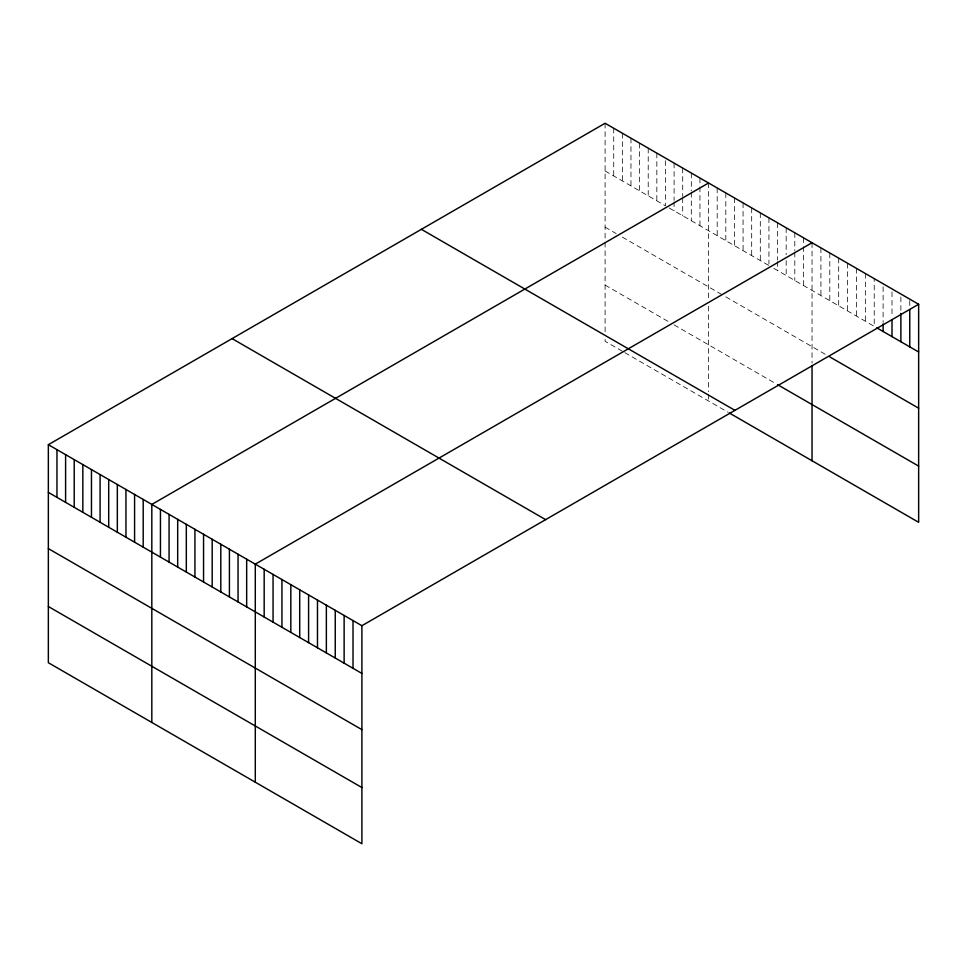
<?xml version="1.0" encoding="UTF-8"?>
<svg xmlns="http://www.w3.org/2000/svg" width="967" height="967" viewBox="0 0 967 967"><rect width="100%" height="100%" fill="white"/><g stroke="black" fill="none" stroke-linecap="round" stroke-linejoin="round"><path stroke-width="0.73" stroke-dasharray="4.83 3.63" d="M605.1 170.966L665.453 205.814L665.453 158.092M669.152 207.941L768.934 265.55M773.854 268.391L874.228 326.338L874.228 278.629M605.1 227.172L616.184 233.567M622.349 237.12L723.352 295.443M725.818 296.869L827.269 355.445M605.1 285.084L669.152 322.059M674.084 324.9L776.32 383.935M622.349 351.239L605.1 341.291L605.1 338.607M624.803 352.665L728.284 412.401M909.766 300.64L909.766 306.599M900.881 297.002L900.881 311.906M891.997 291.877L891.997 317.224M883.113 286.74L883.113 322.531M865.344 273.504L865.344 321.213M856.46 268.379L856.46 316.088M847.576 263.242L847.576 310.951M838.691 258.116L838.691 305.826M829.807 252.991L829.807 300.701M820.923 247.854L820.923 295.564M812.038 242.729L812.038 363.193M803.42 237.749L803.42 245.207M803.42 246.694L803.42 285.458M794.801 232.769L794.801 250.658M794.801 252.157L794.801 280.478M786.171 227.789L786.171 254.635M786.171 260.594L786.171 275.51M777.553 222.821L777.553 260.087M777.553 261.586L777.553 270.53M768.934 217.841L768.934 264.064M760.304 212.861L760.304 260.57M751.685 207.881L751.685 255.59M743.067 202.901L743.067 250.61M734.437 197.921L734.437 245.63M725.818 192.941L725.818 240.662M717.188 187.973L717.188 235.682M708.569 182.993L708.569 299.323M708.569 306.213L708.569 391.659M708.569 394.331L708.569 401.027M699.951 178.013L699.951 185.471M699.951 186.957L699.951 225.722M691.32 173.033L691.32 190.922M691.32 192.421L691.32 220.742M682.702 168.053L682.702 196.386M682.702 197.872L682.702 215.762M674.084 163.072L674.084 200.35M674.084 201.837L674.084 210.782M656.835 153.124L656.835 200.834M648.216 148.144L648.216 195.854M639.586 143.164L639.586 190.874M630.967 138.184L630.967 185.894M622.349 133.204L622.349 180.914M613.719 128.224L613.719 175.946M605.1 123.256L605.1 240.952M605.1 242.33L605.1 331.923"/><path stroke-width="1.45" d="M918.65 304.279L361.9 625.709L361.9 843.744L48.35 662.721L48.35 444.687L605.1 123.256L918.65 304.279L918.65 522.313L729.517 413.114M708.569 182.993L151.819 504.423L151.819 722.458M812.038 242.729L255.288 564.16L255.288 782.194M876.767 327.813L918.65 351.988M829.807 356.908L918.65 408.195M777.553 384.648L918.65 466.106M421.37 229.324L734.92 410.346M232.08 338.607L545.63 519.642M48.35 444.687L361.9 625.709M48.35 492.396L361.9 673.431M48.35 548.603L361.9 729.638M48.35 606.514L361.9 787.537M909.766 309.585L909.766 346.863M900.881 313.405L900.881 341.726M891.997 320.198L891.997 336.601M883.113 324.018L883.113 331.476M812.038 365.949L812.038 460.763M353.015 620.584L353.015 668.294M344.131 615.459L344.131 663.169M335.247 610.322L335.247 658.043M326.363 605.197L326.363 652.906M317.478 600.072L317.478 647.781M308.594 594.935L308.594 642.656M299.71 589.81L299.71 637.519M290.825 584.684L290.825 632.394M281.941 579.547L281.941 627.269M273.057 574.422L273.057 622.132M264.172 569.297L264.172 617.006M246.67 559.192L246.67 606.901M238.051 554.212L238.051 601.921M229.421 549.232L229.421 596.941M220.802 544.252L220.802 591.961M212.184 539.272L212.184 586.981M203.554 534.292L203.554 582.001M194.935 529.312L194.935 577.033M186.317 524.344L186.317 572.053M177.686 519.364L177.686 567.073M169.068 514.384L169.068 562.093M160.449 509.404L160.449 557.113M143.201 499.443L143.201 547.153M134.582 494.463L134.582 542.185M125.952 489.495L125.952 537.205M117.333 484.515L117.333 532.225M108.703 479.535L108.703 527.245M100.084 474.555L100.084 522.265M91.466 469.575L91.466 517.285M82.836 464.595L82.836 512.317M74.217 459.627L74.217 507.337M65.599 454.647L65.599 502.357M56.968 449.667L56.968 497.376"/></g></svg>
